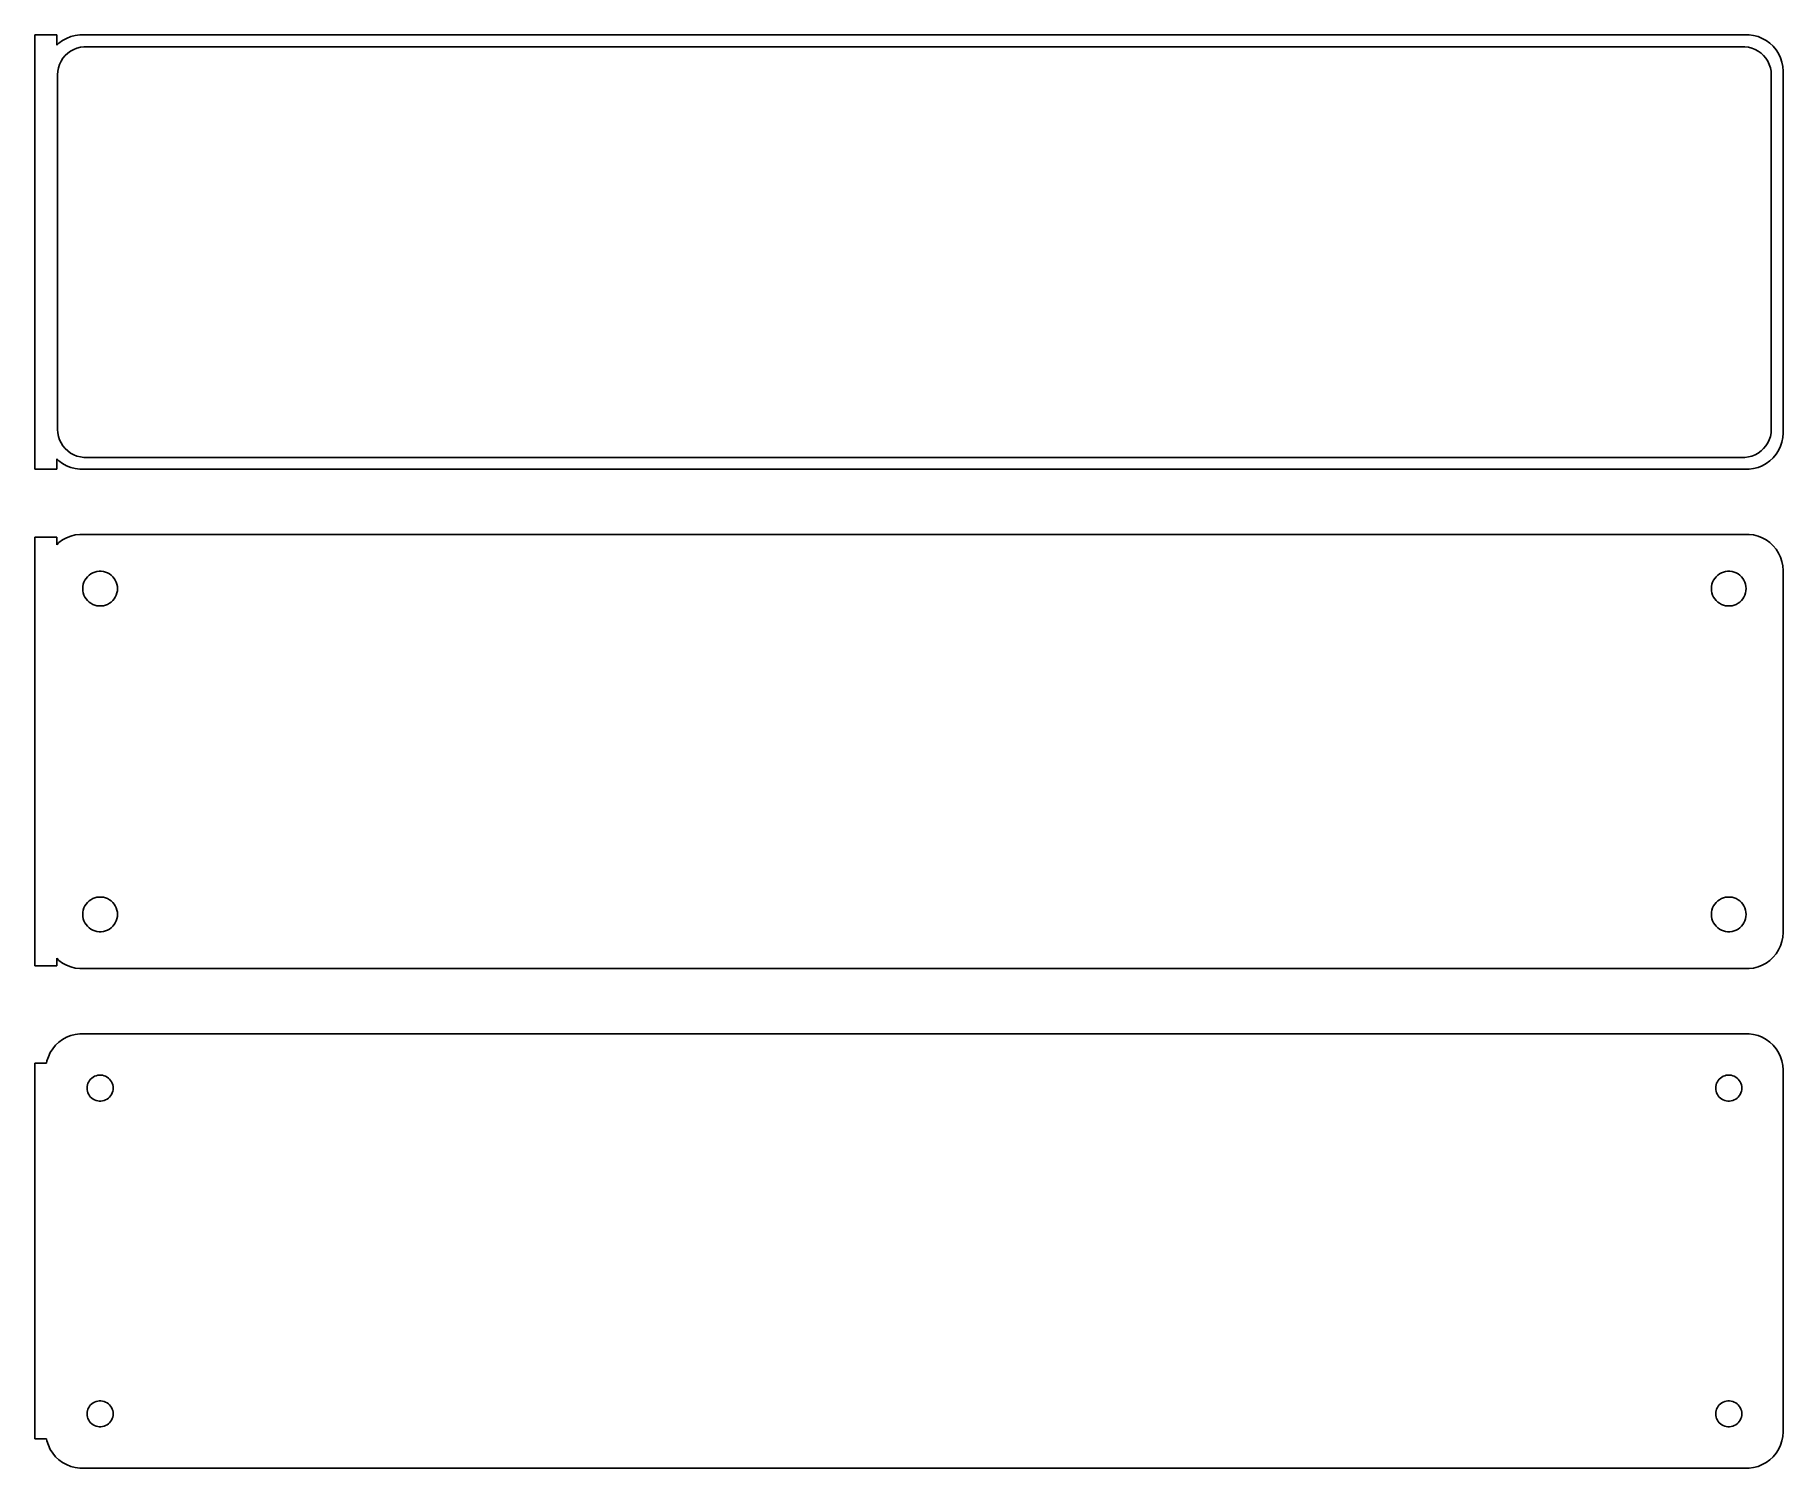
# Model space of a CAD drawing. Header units: metres. Extents: x -122 to 120, y 108 to 306.
import ezdxf

# ---------------------------------------------------------------- set-up
doc = ezdxf.new("R2010")
doc.units = ezdxf.units.M

msp = doc.modelspace()

# ---------------------------------------------------------------- linework, layer by layer
for p, q in [((-118.5, 305.99), (-121.5, 305.99)), ((-121.5, 305.99), (-121.5, 246.01)), ((-118.5, 304.559), (-118.5, 305.99)), ((-118.187, 304.853), (-118.5, 304.559)), ((-117.679, 305.222), (-118.187, 304.853)), ((-117.129, 305.524), (-117.679, 305.222)), ((-116.545, 305.755), (-117.129, 305.524)), ((-115.937, 305.911), (-116.545, 305.755)), ((-115.314, 305.99), (-115.937, 305.911)), ((-115.697, 304.183), (-115.226, 304.304)), ((115.314, 305.99), (-115.314, 305.99)), ((-115.226, 304.304), (-114.743, 304.365)), ((-114.743, 304.365), (114.743, 304.365)), ((114.743, 304.365), (115.226, 304.304)), ((115.226, 304.304), (115.697, 304.183)), ((115.937, 305.911), (115.314, 305.99)), ((116.545, 305.755), (115.937, 305.911)), ((117.129, 305.524), (116.545, 305.755)), ((117.679, 305.222), (117.129, 305.524)), ((118.187, 304.853), (117.679, 305.222)), ((118.645, 304.423), (118.187, 304.853)), ((119.045, 303.939), (118.645, 304.423)), ((-118.251, 301.463), (-118.101, 301.926)), ((-118.101, 301.926), (-117.894, 302.366)), ((-117.894, 302.366), (-117.633, 302.776)), ((-117.633, 302.776), (-117.323, 303.151)), ((-117.323, 303.151), (-116.969, 303.484)), ((-116.969, 303.484), (-116.575, 303.77)), ((-116.575, 303.77), (-116.149, 304.004)), ((-116.149, 304.004), (-115.697, 304.183)), ((115.697, 304.183), (116.149, 304.004)), ((116.149, 304.004), (116.575, 303.77)), ((116.575, 303.77), (116.969, 303.484)), ((116.969, 303.484), (117.323, 303.151)), ((117.323, 303.151), (117.633, 302.776)), ((117.633, 302.776), (117.894, 302.366)), ((117.894, 302.366), (118.101, 301.926)), ((118.101, 301.926), (118.251, 301.463)), ((119.382, 303.409), (119.045, 303.939)), ((119.649, 302.841), (119.382, 303.409)), ((119.843, 302.243), (119.649, 302.841)), ((119.961, 301.627), (119.843, 302.243)), ((-118.373, 300.5), (-118.342, 300.985)), ((-118.373, 251.5), (-118.373, 300.5)), ((-118.342, 300.985), (-118.251, 301.463)), ((118.251, 301.463), (118.342, 300.985)), ((118.342, 300.985), (118.373, 300.5)), ((118.373, 300.5), (118.373, 251.5)), ((120, 301), (119.961, 301.627)), ((120, 251), (120, 301)), ((-118.342, 251.015), (-118.373, 251.5)), ((118.373, 251.5), (118.342, 251.015)), ((-118.251, 250.537), (-118.342, 251.015)), ((-118.101, 250.074), (-118.251, 250.537)), ((-117.894, 249.634), (-118.101, 250.074)), ((-117.633, 249.224), (-117.894, 249.634)), ((-117.323, 248.849), (-117.633, 249.224)), ((-116.969, 248.516), (-117.323, 248.849)), ((117.323, 248.849), (116.969, 248.516)), ((117.633, 249.224), (117.323, 248.849)), ((117.894, 249.634), (117.633, 249.224)), ((118.101, 250.074), (117.894, 249.634)), ((118.251, 250.537), (118.101, 250.074)), ((118.342, 251.015), (118.251, 250.537)), ((119.382, 248.591), (119.649, 249.159)), ((119.649, 249.159), (119.843, 249.757)), ((119.843, 249.757), (119.961, 250.373)), ((119.961, 250.373), (120, 251)), ((-118.5, 247.441), (-118.187, 247.147)), ((-118.5, 246.01), (-118.5, 247.441)), ((-118.187, 247.147), (-117.679, 246.778)), ((-117.679, 246.778), (-117.129, 246.476)), ((-117.129, 246.476), (-116.545, 246.245)), ((-116.575, 248.23), (-116.969, 248.516)), ((-116.149, 247.996), (-116.575, 248.23)), ((-115.697, 247.817), (-116.149, 247.996)), ((-115.226, 247.696), (-115.697, 247.817)), ((-114.743, 247.635), (-115.226, 247.696)), ((114.743, 247.635), (-114.743, 247.635)), ((115.226, 247.696), (114.743, 247.635)), ((115.697, 247.817), (115.226, 247.696)), ((116.149, 247.996), (115.697, 247.817)), ((116.575, 248.23), (116.149, 247.996)), ((116.545, 246.245), (117.129, 246.476)), ((116.969, 248.516), (116.575, 248.23)), ((117.129, 246.476), (117.679, 246.778)), ((117.679, 246.778), (118.187, 247.147)), ((118.187, 247.147), (118.645, 247.577)), ((118.645, 247.577), (119.045, 248.061)), ((119.045, 248.061), (119.382, 248.591)), ((-121.5, 246.01), (-118.5, 246.01)), ((-116.545, 246.245), (-115.937, 246.089)), ((-115.937, 246.089), (-115.314, 246.01)), ((-115.314, 246.01), (115.314, 246.01)), ((115.314, 246.01), (115.937, 246.089)), ((115.937, 246.089), (116.545, 246.245)), ((-116.545, 236.755), (-117.129, 236.524)), ((-115.937, 236.911), (-116.545, 236.755)), ((-115.314, 236.99), (-115.937, 236.911)), ((115.314, 236.99), (-115.314, 236.99)), ((115.937, 236.911), (115.314, 236.99)), ((116.545, 236.755), (115.937, 236.911)), ((117.129, 236.524), (116.545, 236.755)), ((-118.5, 236.615), (-121.5, 236.615)), ((-121.5, 236.615), (-121.5, 177.385)), ((-118.5, 235.559), (-118.5, 236.615)), ((-118.187, 235.853), (-118.5, 235.559)), ((-117.679, 236.222), (-118.187, 235.853)), ((-117.129, 236.524), (-117.679, 236.222)), ((117.679, 236.222), (117.129, 236.524)), ((118.187, 235.853), (117.679, 236.222)), ((118.645, 235.423), (118.187, 235.853)), ((119.045, 234.939), (118.645, 235.423)), ((119.382, 234.409), (119.045, 234.939)), ((119.649, 233.841), (119.382, 234.409)), ((-113.242, 231.783), (-112.95, 231.857)), ((-112.95, 231.857), (-112.651, 231.895)), ((-112.651, 231.895), (-112.349, 231.895)), ((-112.349, 231.895), (-112.05, 231.857)), ((-112.05, 231.857), (-111.758, 231.783)), ((111.758, 231.783), (112.05, 231.857)), ((112.05, 231.857), (112.349, 231.895)), ((112.349, 231.895), (112.651, 231.895)), ((112.651, 231.895), (112.95, 231.857)), ((112.95, 231.857), (113.242, 231.783)), ((119.843, 233.243), (119.649, 233.841)), ((119.961, 232.627), (119.843, 233.243)), ((120, 232), (119.961, 232.627)), ((120, 182), (120, 232)), ((-114.9, 229.5), (-114.881, 229.801)), ((-114.881, 229.199), (-114.9, 229.5)), ((-114.881, 229.801), (-114.825, 230.097)), ((-114.825, 230.097), (-114.731, 230.383)), ((-114.731, 230.383), (-114.603, 230.656)), ((-114.603, 230.656), (-114.442, 230.911)), ((-114.442, 230.911), (-114.25, 231.143)), ((-114.25, 231.143), (-114.03, 231.349)), ((-114.03, 231.349), (-113.786, 231.526)), ((-113.786, 231.526), (-113.522, 231.672)), ((-113.522, 231.672), (-113.242, 231.783)), ((-111.758, 231.783), (-111.478, 231.672)), ((-111.478, 231.672), (-111.214, 231.526)), ((-111.214, 231.526), (-110.97, 231.349)), ((-110.97, 231.349), (-110.75, 231.143)), ((-110.75, 231.143), (-110.558, 230.911)), ((-110.558, 230.911), (-110.397, 230.656)), ((-110.397, 230.656), (-110.269, 230.383)), ((-110.269, 230.383), (-110.175, 230.097)), ((-110.175, 230.097), (-110.119, 229.801)), ((-110.119, 229.801), (-110.1, 229.5)), ((-110.1, 229.5), (-110.119, 229.199)), ((110.1, 229.5), (110.119, 229.801)), ((110.119, 229.199), (110.1, 229.5)), ((110.119, 229.801), (110.175, 230.097)), ((110.175, 230.097), (110.269, 230.383)), ((110.269, 230.383), (110.397, 230.656)), ((110.397, 230.656), (110.558, 230.911)), ((110.558, 230.911), (110.75, 231.143)), ((110.75, 231.143), (110.97, 231.349)), ((110.97, 231.349), (111.214, 231.526)), ((111.214, 231.526), (111.478, 231.672)), ((111.478, 231.672), (111.758, 231.783)), ((113.242, 231.783), (113.522, 231.672)), ((113.522, 231.672), (113.786, 231.526)), ((113.786, 231.526), (114.03, 231.349)), ((114.03, 231.349), (114.25, 231.143)), ((114.25, 231.143), (114.442, 230.911)), ((114.442, 230.911), (114.603, 230.656)), ((114.603, 230.656), (114.731, 230.383)), ((114.731, 230.383), (114.825, 230.097)), ((114.825, 230.097), (114.881, 229.801)), ((114.881, 229.801), (114.9, 229.5)), ((114.9, 229.5), (114.881, 229.199)), ((-114.825, 228.903), (-114.881, 229.199)), ((-114.731, 228.617), (-114.825, 228.903)), ((-114.603, 228.344), (-114.731, 228.617)), ((-114.442, 228.089), (-114.603, 228.344)), ((-114.25, 227.857), (-114.442, 228.089)), ((-114.03, 227.651), (-114.25, 227.857)), ((-113.786, 227.474), (-114.03, 227.651)), ((-113.522, 227.328), (-113.786, 227.474)), ((-113.242, 227.217), (-113.522, 227.328)), ((-112.95, 227.143), (-113.242, 227.217)), ((-112.651, 227.105), (-112.95, 227.143)), ((-112.349, 227.105), (-112.651, 227.105)), ((-112.05, 227.143), (-112.349, 227.105)), ((-111.758, 227.217), (-112.05, 227.143)), ((-111.478, 227.328), (-111.758, 227.217)), ((-111.214, 227.474), (-111.478, 227.328)), ((-110.97, 227.651), (-111.214, 227.474)), ((-110.75, 227.857), (-110.97, 227.651)), ((-110.558, 228.089), (-110.75, 227.857)), ((-110.397, 228.344), (-110.558, 228.089)), ((-110.269, 228.617), (-110.397, 228.344)), ((-110.175, 228.903), (-110.269, 228.617)), ((-110.119, 229.199), (-110.175, 228.903)), ((110.175, 228.903), (110.119, 229.199)), ((110.269, 228.617), (110.175, 228.903)), ((110.397, 228.344), (110.269, 228.617)), ((110.558, 228.089), (110.397, 228.344)), ((110.75, 227.857), (110.558, 228.089)), ((110.97, 227.651), (110.75, 227.857)), ((111.214, 227.474), (110.97, 227.651)), ((111.478, 227.328), (111.214, 227.474)), ((111.758, 227.217), (111.478, 227.328)), ((112.05, 227.143), (111.758, 227.217)), ((112.349, 227.105), (112.05, 227.143)), ((112.651, 227.105), (112.349, 227.105)), ((112.95, 227.143), (112.651, 227.105)), ((113.242, 227.217), (112.95, 227.143)), ((113.522, 227.328), (113.242, 227.217)), ((113.786, 227.474), (113.522, 227.328)), ((114.03, 227.651), (113.786, 227.474)), ((114.25, 227.857), (114.03, 227.651)), ((114.442, 228.089), (114.25, 227.857)), ((114.603, 228.344), (114.442, 228.089)), ((114.731, 228.617), (114.603, 228.344)), ((114.825, 228.903), (114.731, 228.617)), ((114.881, 229.199), (114.825, 228.903)), ((-114.442, 185.911), (-114.25, 186.143)), ((-114.25, 186.143), (-114.03, 186.349)), ((-114.03, 186.349), (-113.786, 186.526)), ((-113.786, 186.526), (-113.522, 186.672)), ((-113.522, 186.672), (-113.242, 186.783)), ((-113.242, 186.783), (-112.95, 186.857)), ((-112.95, 186.857), (-112.651, 186.895)), ((-112.651, 186.895), (-112.349, 186.895)), ((-112.349, 186.895), (-112.05, 186.857)), ((-112.05, 186.857), (-111.758, 186.783)), ((-111.758, 186.783), (-111.478, 186.672)), ((-111.478, 186.672), (-111.214, 186.526)), ((-111.214, 186.526), (-110.97, 186.349)), ((-110.97, 186.349), (-110.75, 186.143)), ((-110.75, 186.143), (-110.558, 185.911)), ((110.558, 185.911), (110.75, 186.143)), ((110.75, 186.143), (110.97, 186.349)), ((110.97, 186.349), (111.214, 186.526)), ((111.214, 186.526), (111.478, 186.672)), ((111.478, 186.672), (111.758, 186.783)), ((111.758, 186.783), (112.05, 186.857)), ((112.05, 186.857), (112.349, 186.895)), ((112.349, 186.895), (112.651, 186.895)), ((112.651, 186.895), (112.95, 186.857)), ((112.95, 186.857), (113.242, 186.783)), ((113.242, 186.783), (113.522, 186.672)), ((113.522, 186.672), (113.786, 186.526)), ((113.786, 186.526), (114.03, 186.349)), ((114.03, 186.349), (114.25, 186.143)), ((114.25, 186.143), (114.442, 185.911)), ((-114.9, 184.5), (-114.881, 184.801)), ((-114.881, 184.199), (-114.9, 184.5)), ((-114.881, 184.801), (-114.825, 185.097)), ((-114.825, 183.903), (-114.881, 184.199)), ((-114.825, 185.097), (-114.731, 185.383)), ((-114.731, 183.617), (-114.825, 183.903)), ((-114.731, 185.383), (-114.603, 185.656)), ((-114.603, 183.344), (-114.731, 183.617)), ((-114.603, 185.656), (-114.442, 185.911)), ((-110.558, 185.911), (-110.397, 185.656)), ((-110.397, 185.656), (-110.269, 185.383)), ((-110.269, 183.617), (-110.397, 183.344)), ((-110.269, 185.383), (-110.175, 185.097)), ((-110.175, 183.903), (-110.269, 183.617)), ((-110.175, 185.097), (-110.119, 184.801)), ((-110.119, 184.199), (-110.175, 183.903)), ((-110.119, 184.801), (-110.1, 184.5)), ((-110.1, 184.5), (-110.119, 184.199)), ((110.1, 184.5), (110.119, 184.801)), ((110.119, 184.199), (110.1, 184.5)), ((110.119, 184.801), (110.175, 185.097)), ((110.175, 183.903), (110.119, 184.199)), ((110.175, 185.097), (110.269, 185.383)), ((110.269, 183.617), (110.175, 183.903)), ((110.269, 185.383), (110.397, 185.656)), ((110.397, 183.344), (110.269, 183.617)), ((110.397, 185.656), (110.558, 185.911)), ((114.442, 185.911), (114.603, 185.656)), ((114.603, 185.656), (114.731, 185.383)), ((114.731, 183.617), (114.603, 183.344)), ((114.731, 185.383), (114.825, 185.097)), ((114.825, 183.903), (114.731, 183.617)), ((114.825, 185.097), (114.881, 184.801)), ((114.881, 184.199), (114.825, 183.903)), ((114.881, 184.801), (114.9, 184.5)), ((114.9, 184.5), (114.881, 184.199)), ((-114.442, 183.089), (-114.603, 183.344)), ((-114.25, 182.857), (-114.442, 183.089)), ((-114.03, 182.651), (-114.25, 182.857)), ((-113.786, 182.474), (-114.03, 182.651)), ((-113.522, 182.328), (-113.786, 182.474)), ((-113.242, 182.217), (-113.522, 182.328)), ((-112.95, 182.143), (-113.242, 182.217)), ((-112.651, 182.105), (-112.95, 182.143)), ((-112.349, 182.105), (-112.651, 182.105)), ((-112.05, 182.143), (-112.349, 182.105)), ((-111.758, 182.217), (-112.05, 182.143)), ((-111.478, 182.328), (-111.758, 182.217)), ((-111.214, 182.474), (-111.478, 182.328)), ((-110.97, 182.651), (-111.214, 182.474)), ((-110.75, 182.857), (-110.97, 182.651)), ((-110.558, 183.089), (-110.75, 182.857)), ((-110.397, 183.344), (-110.558, 183.089)), ((110.558, 183.089), (110.397, 183.344)), ((110.75, 182.857), (110.558, 183.089)), ((110.97, 182.651), (110.75, 182.857)), ((111.214, 182.474), (110.97, 182.651)), ((111.478, 182.328), (111.214, 182.474)), ((111.758, 182.217), (111.478, 182.328)), ((112.05, 182.143), (111.758, 182.217)), ((112.349, 182.105), (112.05, 182.143)), ((112.651, 182.105), (112.349, 182.105)), ((112.95, 182.143), (112.651, 182.105)), ((113.242, 182.217), (112.95, 182.143)), ((113.522, 182.328), (113.242, 182.217)), ((113.786, 182.474), (113.522, 182.328)), ((114.03, 182.651), (113.786, 182.474)), ((114.25, 182.857), (114.03, 182.651)), ((114.442, 183.089), (114.25, 182.857)), ((114.603, 183.344), (114.442, 183.089)), ((119.843, 180.757), (119.961, 181.373)), ((119.961, 181.373), (120, 182)), ((118.645, 178.577), (119.045, 179.061)), ((119.045, 179.061), (119.382, 179.591)), ((119.382, 179.591), (119.649, 180.159)), ((119.649, 180.159), (119.843, 180.757)), ((-121.5, 177.385), (-118.5, 177.385)), ((-118.5, 177.385), (-118.5, 178.441)), ((-118.5, 178.441), (-118.187, 178.147)), ((-118.187, 178.147), (-117.679, 177.778)), ((-117.679, 177.778), (-117.129, 177.476)), ((-117.129, 177.476), (-116.545, 177.245)), ((-116.545, 177.245), (-115.937, 177.089)), ((-115.937, 177.089), (-115.314, 177.01)), ((-115.314, 177.01), (115.314, 177.01)), ((115.314, 177.01), (115.937, 177.089)), ((115.937, 177.089), (116.545, 177.245)), ((116.545, 177.245), (117.129, 177.476)), ((117.129, 177.476), (117.679, 177.778)), ((117.679, 177.778), (118.187, 178.147)), ((118.187, 178.147), (118.645, 178.577)), ((-118.187, 166.853), (-118.645, 166.423)), ((-117.679, 167.222), (-118.187, 166.853)), ((-117.129, 167.524), (-117.679, 167.222)), ((-116.545, 167.755), (-117.129, 167.524)), ((-115.937, 167.911), (-116.545, 167.755)), ((-115.314, 167.99), (-115.937, 167.911)), ((115.314, 167.99), (-115.314, 167.99)), ((115.937, 167.911), (115.314, 167.99)), ((116.545, 167.755), (115.937, 167.911)), ((117.129, 167.524), (116.545, 167.755)), ((117.679, 167.222), (117.129, 167.524)), ((118.187, 166.853), (117.679, 167.222)), ((118.645, 166.423), (118.187, 166.853)), ((-119.843, 164.243), (-119.9, 163.944)), ((-119.649, 164.841), (-119.843, 164.243)), ((-119.382, 165.409), (-119.649, 164.841)), ((-119.045, 165.939), (-119.382, 165.409)), ((-118.645, 166.423), (-119.045, 165.939)), ((119.045, 165.939), (118.645, 166.423)), ((119.382, 165.409), (119.045, 165.939)), ((119.649, 164.841), (119.382, 165.409)), ((119.843, 164.243), (119.649, 164.841)), ((119.961, 163.627), (119.843, 164.243)), ((-119.9, 163.944), (-121.5, 163.944)), ((-121.5, 163.944), (-121.5, 112.056)), ((-113.812, 161.732), (-113.647, 161.887)), ((-113.647, 161.887), (-113.464, 162.02)), ((-113.464, 162.02), (-113.266, 162.129)), ((-113.266, 162.129), (-113.056, 162.212)), ((-113.056, 162.212), (-112.837, 162.268)), ((-112.837, 162.268), (-112.613, 162.296)), ((-112.613, 162.296), (-112.387, 162.296)), ((-112.387, 162.296), (-112.163, 162.268)), ((-112.163, 162.268), (-111.944, 162.212)), ((-111.944, 162.212), (-111.734, 162.129)), ((-111.734, 162.129), (-111.536, 162.02)), ((-111.536, 162.02), (-111.353, 161.887)), ((-111.353, 161.887), (-111.188, 161.732)), ((111.188, 161.732), (111.353, 161.887)), ((111.353, 161.887), (111.536, 162.02)), ((111.536, 162.02), (111.734, 162.129)), ((111.734, 162.129), (111.944, 162.212)), ((111.944, 162.212), (112.163, 162.268)), ((112.163, 162.268), (112.387, 162.296)), ((112.387, 162.296), (112.613, 162.296)), ((112.613, 162.296), (112.837, 162.268)), ((112.837, 162.268), (113.056, 162.212)), ((113.056, 162.212), (113.266, 162.129)), ((113.266, 162.129), (113.464, 162.02)), ((113.464, 162.02), (113.647, 161.887)), ((113.647, 161.887), (113.812, 161.732)), ((120, 163), (119.961, 163.627)), ((120, 113), (120, 163)), ((-114.3, 160.5), (-114.286, 160.726)), ((-114.286, 160.274), (-114.3, 160.5)), ((-114.286, 160.726), (-114.243, 160.948)), ((-114.243, 160.052), (-114.286, 160.274)), ((-114.243, 160.948), (-114.174, 161.163)), ((-114.174, 159.837), (-114.243, 160.052)), ((-114.174, 161.163), (-114.077, 161.367)), ((-114.077, 159.633), (-114.174, 159.837)), ((-114.077, 161.367), (-113.956, 161.558)), ((-113.956, 159.442), (-114.077, 159.633)), ((-113.956, 161.558), (-113.812, 161.732)), ((-113.812, 159.268), (-113.956, 159.442)), ((-111.188, 161.732), (-111.044, 161.558)), ((-111.044, 159.442), (-111.188, 159.268)), ((-111.044, 161.558), (-110.923, 161.367)), ((-110.923, 159.633), (-111.044, 159.442)), ((-110.923, 161.367), (-110.826, 161.163)), ((-110.826, 159.837), (-110.923, 159.633)), ((-110.826, 161.163), (-110.757, 160.948)), ((-110.757, 160.052), (-110.826, 159.837)), ((-110.757, 160.948), (-110.714, 160.726)), ((-110.714, 160.274), (-110.757, 160.052)), ((-110.714, 160.726), (-110.7, 160.5)), ((-110.7, 160.5), (-110.714, 160.274)), ((110.7, 160.5), (110.714, 160.726)), ((110.714, 160.274), (110.7, 160.5)), ((110.714, 160.726), (110.757, 160.948)), ((110.757, 160.052), (110.714, 160.274)), ((110.757, 160.948), (110.826, 161.163)), ((110.826, 159.837), (110.757, 160.052)), ((110.826, 161.163), (110.923, 161.367)), ((110.923, 159.633), (110.826, 159.837)), ((110.923, 161.367), (111.044, 161.558)), ((111.044, 159.442), (110.923, 159.633)), ((111.044, 161.558), (111.188, 161.732)), ((111.188, 159.268), (111.044, 159.442)), ((113.812, 161.732), (113.956, 161.558)), ((113.956, 159.442), (113.812, 159.268)), ((113.956, 161.558), (114.077, 161.367)), ((114.077, 159.633), (113.956, 159.442)), ((114.077, 161.367), (114.174, 161.163)), ((114.174, 159.837), (114.077, 159.633)), ((114.174, 161.163), (114.243, 160.948)), ((114.243, 160.052), (114.174, 159.837)), ((114.243, 160.948), (114.286, 160.726)), ((114.286, 160.274), (114.243, 160.052)), ((114.286, 160.726), (114.3, 160.5)), ((114.3, 160.5), (114.286, 160.274)), ((-113.647, 159.113), (-113.812, 159.268)), ((-113.464, 158.98), (-113.647, 159.113)), ((-113.266, 158.871), (-113.464, 158.98)), ((-113.056, 158.788), (-113.266, 158.871)), ((-112.837, 158.732), (-113.056, 158.788)), ((-112.613, 158.704), (-112.837, 158.732)), ((-112.387, 158.704), (-112.613, 158.704)), ((-112.163, 158.732), (-112.387, 158.704)), ((-111.944, 158.788), (-112.163, 158.732)), ((-111.734, 158.871), (-111.944, 158.788)), ((-111.536, 158.98), (-111.734, 158.871)), ((-111.353, 159.113), (-111.536, 158.98)), ((-111.188, 159.268), (-111.353, 159.113)), ((111.353, 159.113), (111.188, 159.268)), ((111.536, 158.98), (111.353, 159.113)), ((111.734, 158.871), (111.536, 158.98)), ((111.944, 158.788), (111.734, 158.871)), ((112.163, 158.732), (111.944, 158.788)), ((112.387, 158.704), (112.163, 158.732)), ((112.613, 158.704), (112.387, 158.704)), ((112.837, 158.732), (112.613, 158.704)), ((113.056, 158.788), (112.837, 158.732)), ((113.266, 158.871), (113.056, 158.788)), ((113.464, 158.98), (113.266, 158.871)), ((113.647, 159.113), (113.464, 158.98)), ((113.812, 159.268), (113.647, 159.113)), ((-114.286, 115.726), (-114.243, 115.948)), ((-114.243, 115.948), (-114.174, 116.163)), ((-114.174, 116.163), (-114.077, 116.367)), ((-114.077, 116.367), (-113.956, 116.558)), ((-113.956, 116.558), (-113.812, 116.732)), ((-113.812, 116.732), (-113.647, 116.887)), ((-113.647, 116.887), (-113.464, 117.02)), ((-113.464, 117.02), (-113.266, 117.129)), ((-113.266, 117.129), (-113.056, 117.212)), ((-113.056, 117.212), (-112.837, 117.268)), ((-112.837, 117.268), (-112.613, 117.296)), ((-112.613, 117.296), (-112.387, 117.296)), ((-112.387, 117.296), (-112.163, 117.268)), ((-112.163, 117.268), (-111.944, 117.212)), ((-111.944, 117.212), (-111.734, 117.129)), ((-111.734, 117.129), (-111.536, 117.02)), ((-111.536, 117.02), (-111.353, 116.887)), ((-111.353, 116.887), (-111.188, 116.732)), ((-111.188, 116.732), (-111.044, 116.558)), ((-111.044, 116.558), (-110.923, 116.367)), ((-110.923, 116.367), (-110.826, 116.163)), ((-110.826, 116.163), (-110.757, 115.948)), ((-110.757, 115.948), (-110.714, 115.726)), ((110.714, 115.726), (110.757, 115.948)), ((110.757, 115.948), (110.826, 116.163)), ((110.826, 116.163), (110.923, 116.367)), ((110.923, 116.367), (111.044, 116.558)), ((111.044, 116.558), (111.188, 116.732)), ((111.188, 116.732), (111.353, 116.887)), ((111.353, 116.887), (111.536, 117.02)), ((111.536, 117.02), (111.734, 117.129)), ((111.734, 117.129), (111.944, 117.212)), ((111.944, 117.212), (112.163, 117.268)), ((112.163, 117.268), (112.387, 117.296)), ((112.387, 117.296), (112.613, 117.296)), ((112.613, 117.296), (112.837, 117.268)), ((112.837, 117.268), (113.056, 117.212)), ((113.056, 117.212), (113.266, 117.129)), ((113.266, 117.129), (113.464, 117.02)), ((113.464, 117.02), (113.647, 116.887)), ((113.647, 116.887), (113.812, 116.732)), ((113.812, 116.732), (113.956, 116.558)), ((113.956, 116.558), (114.077, 116.367)), ((114.077, 116.367), (114.174, 116.163)), ((114.174, 116.163), (114.243, 115.948)), ((114.243, 115.948), (114.286, 115.726)), ((-114.3, 115.5), (-114.286, 115.726)), ((-114.286, 115.274), (-114.3, 115.5)), ((-114.243, 115.052), (-114.286, 115.274)), ((-114.174, 114.837), (-114.243, 115.052)), ((-114.077, 114.633), (-114.174, 114.837)), ((-113.956, 114.442), (-114.077, 114.633)), ((-113.812, 114.268), (-113.956, 114.442)), ((-113.647, 114.113), (-113.812, 114.268)), ((-113.464, 113.98), (-113.647, 114.113)), ((-113.266, 113.871), (-113.464, 113.98)), ((-113.056, 113.788), (-113.266, 113.871)), ((-112.837, 113.732), (-113.056, 113.788)), ((-112.613, 113.704), (-112.837, 113.732)), ((-112.387, 113.704), (-112.613, 113.704)), ((-112.163, 113.732), (-112.387, 113.704)), ((-111.944, 113.788), (-112.163, 113.732)), ((-111.734, 113.871), (-111.944, 113.788)), ((-111.536, 113.98), (-111.734, 113.871)), ((-111.353, 114.113), (-111.536, 113.98)), ((-111.188, 114.268), (-111.353, 114.113)), ((-111.044, 114.442), (-111.188, 114.268)), ((-110.923, 114.633), (-111.044, 114.442)), ((-110.826, 114.837), (-110.923, 114.633)), ((-110.757, 115.052), (-110.826, 114.837)), ((-110.714, 115.274), (-110.757, 115.052)), ((-110.714, 115.726), (-110.7, 115.5)), ((-110.7, 115.5), (-110.714, 115.274)), ((110.7, 115.5), (110.714, 115.726)), ((110.714, 115.274), (110.7, 115.5)), ((110.757, 115.052), (110.714, 115.274)), ((110.826, 114.837), (110.757, 115.052)), ((110.923, 114.633), (110.826, 114.837)), ((111.044, 114.442), (110.923, 114.633)), ((111.188, 114.268), (111.044, 114.442)), ((111.353, 114.113), (111.188, 114.268)), ((111.536, 113.98), (111.353, 114.113)), ((111.734, 113.871), (111.536, 113.98)), ((111.944, 113.788), (111.734, 113.871)), ((112.163, 113.732), (111.944, 113.788)), ((112.387, 113.704), (112.163, 113.732)), ((112.613, 113.704), (112.387, 113.704)), ((112.837, 113.732), (112.613, 113.704)), ((113.056, 113.788), (112.837, 113.732)), ((113.266, 113.871), (113.056, 113.788)), ((113.464, 113.98), (113.266, 113.871)), ((113.647, 114.113), (113.464, 113.98)), ((113.812, 114.268), (113.647, 114.113)), ((113.956, 114.442), (113.812, 114.268)), ((114.077, 114.633), (113.956, 114.442)), ((114.174, 114.837), (114.077, 114.633)), ((114.243, 115.052), (114.174, 114.837)), ((114.286, 115.274), (114.243, 115.052)), ((114.286, 115.726), (114.3, 115.5)), ((114.3, 115.5), (114.286, 115.274)), ((-121.5, 112.056), (-119.9, 112.056)), ((-119.9, 112.056), (-119.843, 111.757)), ((-119.843, 111.757), (-119.649, 111.159)), ((-119.649, 111.159), (-119.382, 110.591)), ((119.382, 110.591), (119.649, 111.159)), ((119.649, 111.159), (119.843, 111.757)), ((119.843, 111.757), (119.961, 112.373)), ((119.961, 112.373), (120, 113)), ((-119.382, 110.591), (-119.045, 110.061)), ((-119.045, 110.061), (-118.645, 109.577)), ((-118.645, 109.577), (-118.187, 109.147)), ((-118.187, 109.147), (-117.679, 108.778)), ((-117.679, 108.778), (-117.129, 108.476)), ((117.129, 108.476), (117.679, 108.778)), ((117.679, 108.778), (118.187, 109.147)), ((118.187, 109.147), (118.645, 109.577)), ((118.645, 109.577), (119.045, 110.061)), ((119.045, 110.061), (119.382, 110.591)), ((-117.129, 108.476), (-116.545, 108.245)), ((-116.545, 108.245), (-115.937, 108.089)), ((-115.937, 108.089), (-115.314, 108.01)), ((-115.314, 108.01), (115.314, 108.01)), ((115.314, 108.01), (115.937, 108.089)), ((115.937, 108.089), (116.545, 108.245)), ((116.545, 108.245), (117.129, 108.476))]:
    msp.add_line(p, q)

doc.saveas('drawing.dxf')
